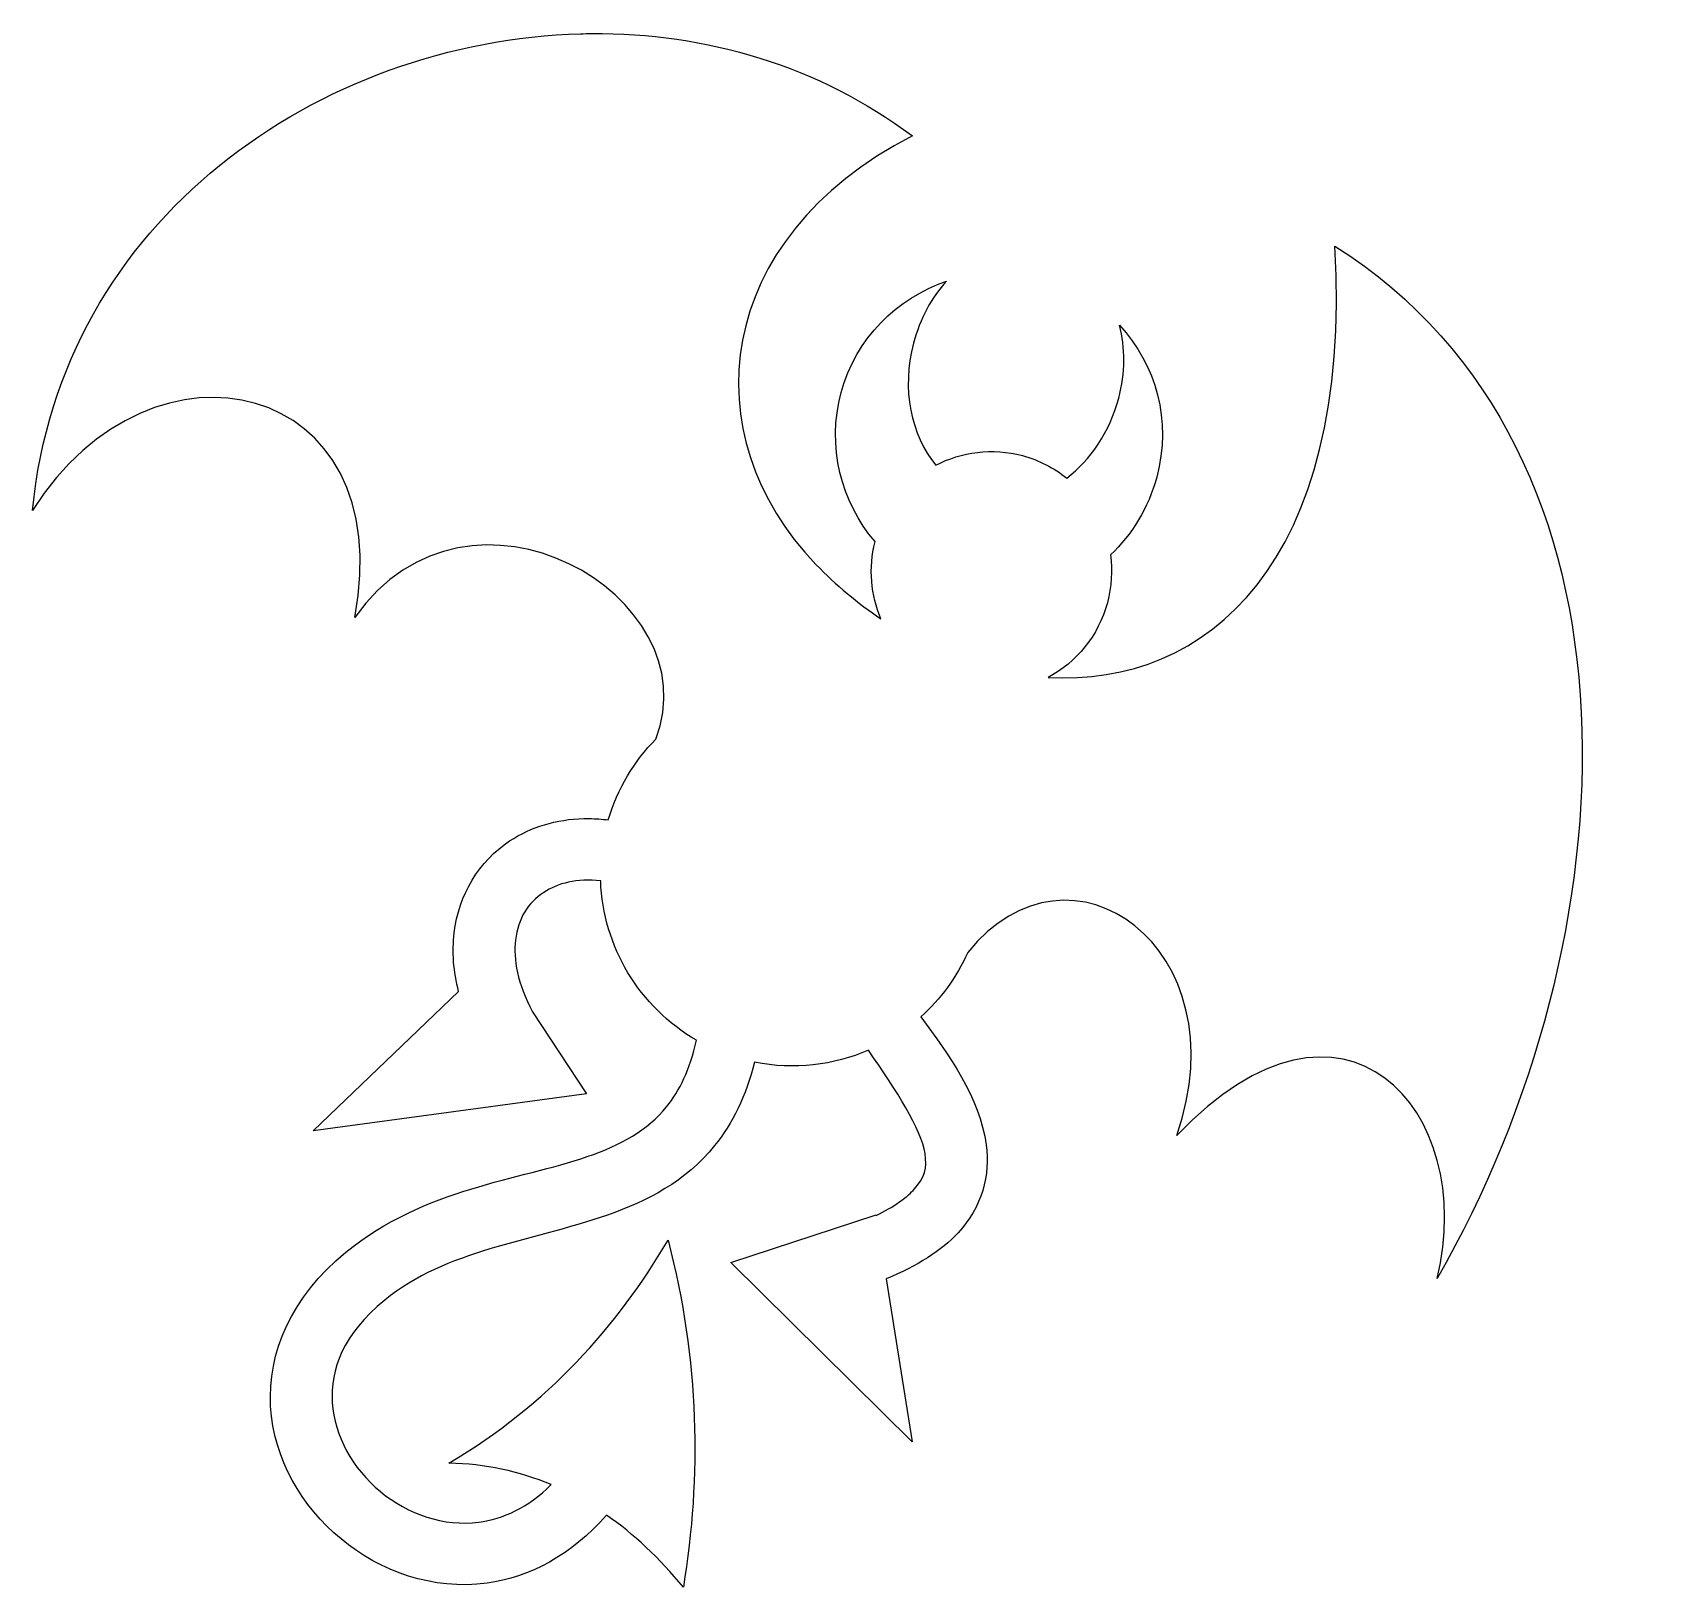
# Model space of a CAD drawing. Header units: centimetres. Extents: x -9.8 to 10.9, y -10 to 9.9.
import ezdxf

# ---------------------------------------------------------------- set-up
doc = ezdxf.new("R2010")
doc.units = ezdxf.units.CM
doc.header["$MEASUREMENT"] = 0
doc.layers.add('Layer 1', color=7, linetype='Continuous')

msp = doc.modelspace()

# ---------------------------------------------------------------- linework, layer by layer
at = {"layer": 'Layer 1'}
msp.add_open_spline([(-2.69875, 9.85018), (-2.74581, 9.84976), (-2.79266, 9.84883), (-2.83976, 9.84752), (-2.83976, 9.84752), (-6.15501, 9.75484), (-9.47852, 7.48718), (-9.83441, 3.76476), (-9.83441, 3.76476), (-8.30456, 6.19119), (-5.14424, 5.4347), (-5.72168, 2.39961), (-5.72168, 2.39961), (-4.2657, 4.46576), (-1.16754, 2.67623), (-1.87908, 0.84467), (-1.87908, 0.84467), (-2.15511, 0.56531), (-2.3676, 0.21595), (-2.48524, -0.18575), (-2.48524, -0.18575), (-2.56696, -0.1755), (-2.64826, -0.16973), (-2.72771, -0.16863), (-2.72771, -0.16863), (-2.75132, -0.16833), (-2.77422, -0.16812), (-2.79758, -0.16863), (-2.79758, -0.16863), (-3.148, -0.17597), (-3.47244, -0.27405), (-3.74509, -0.45453), (-3.74509, -0.45453), (-4.13274, -0.71133), (-4.39511, -1.13655), (-4.45267, -1.62739), (-4.45267, -1.62739), (-4.48063, -1.86593), (-4.46182, -2.11823), (-4.396, -2.37714), (-4.396, -2.37714), (-4.396, -2.37714), (-6.25139, -4.15351), (-6.25139, -4.15351), (-6.25139, -4.15351), (-6.25139, -4.15351), (-2.76326, -3.68039), (-2.76326, -3.68039), (-2.76326, -3.68039), (-2.76326, -3.68039), (-3.4525, -2.63547), (-3.4525, -2.63547), (-3.4525, -2.63547), (-3.45267, -2.63513), (-3.45233, -2.6345), (-3.4525, -2.6342), (-3.4525, -2.6342), (-3.64605, -2.27345), (-3.69847, -1.96179), (-3.66992, -1.71831), (-3.66992, -1.71831), (-3.63732, -1.43979), (-3.50896, -1.24244), (-3.31023, -1.11084), (-3.31023, -1.11084), (-3.13334, -0.99361), (-2.88277, -0.92796), (-2.58283, -0.96325), (-2.58283, -0.96325), (-2.55306, -1.80256), (-2.09073, -2.57508), (-1.35996, -2.99659), (-1.35996, -2.99659), (-1.44274, -3.37589), (-1.57696, -3.64273), (-1.74074, -3.84514), (-1.74074, -3.84514), (-1.98687, -4.14926), (-2.32337, -4.33336), (-2.75412, -4.48293), (-2.75412, -4.48293), (-3.61561, -4.78215), (-4.82777, -4.88015), (-5.83635, -5.70319), (-5.83635, -5.70319), (-6.53356, -6.27212), (-6.83598, -6.99539), (-6.79567, -7.66927), (-6.79567, -7.66927), (-6.7554, -8.34311), (-6.40035, -8.94612), (-5.89699, -9.36257), (-5.89699, -9.36257), (-5.39359, -9.77906), (-4.72556, -10.01904), (-4.03367, -9.92661), (-4.03367, -9.92661), (-3.4935, -9.8545), (-2.95653, -9.56945), (-2.50774, -9.0569), (-2.50774, -9.0569), (-2.15926, -9.29953), (-1.83305, -9.60749), (-1.52733, -9.97806), (-1.52733, -9.97806), (-1.29684, -8.56088), (-1.32113, -7.09251), (-1.72231, -5.54777), (-1.72231, -5.54777), (-2.37583, -6.65691), (-3.24837, -7.6393), (-4.5199, -8.39411), (-4.5199, -8.39411), (-4.05749, -8.40482), (-3.62299, -8.49784), (-3.21396, -8.6682), (-3.21396, -8.6682), (-3.51344, -8.9681), (-3.82991, -9.10548), (-4.13773, -9.14655), (-4.13773, -9.14655), (-4.58357, -9.20613), (-5.04118, -9.04914), (-5.39488, -8.7565), (-5.39488, -8.7565), (-5.74854, -8.46385), (-5.98367, -8.04546), (-6.00893, -7.62324), (-6.00893, -7.62324), (-6.03423, -7.20114), (-5.87779, -6.75382), (-5.33821, -6.3135), (-5.33821, -6.3135), (-4.55545, -5.67466), (-3.49648, -5.57556), (-2.49449, -5.22767), (-2.49449, -5.22767), (-1.99353, -5.0536), (-1.49903, -4.80051), (-1.12799, -4.34214), (-1.12799, -4.34214), (-0.89965, -4.05991), (-0.72697, -3.70878), (-0.61801, -3.2774), (-0.61801, -3.2774), (-0.11339, -3.37945), (0.39073, -3.31641), (0.83552, -3.1245), (0.83552, -3.1245), (1.19108, -3.64148), (1.51274, -4.12877), (1.55756, -4.44486), (1.55756, -4.44486), (1.58425, -4.63318), (1.56338, -4.74539), (1.4047, -4.91398), (1.4047, -4.91398), (1.31265, -5.01189), (1.15979, -5.12271), (0.93297, -5.23425), (0.93297, -5.23425), (0.93297, -5.23425), (0.9317, -5.22497), (0.9317, -5.22497), (0.9317, -5.22497), (0.9317, -5.22497), (-0.92116, -5.83514), (-0.92116, -5.83514), (-0.92116, -5.83514), (-0.92116, -5.83514), (1.39285, -8.12149), (1.39285, -8.12149), (1.39285, -8.12149), (1.39285, -8.12149), (1.06217, -6.04333), (1.06217, -6.04333), (1.06217, -6.04333), (1.46045, -5.87803), (1.7603, -5.68701), (1.97932, -5.45433), (1.97932, -5.45433), (2.28344, -5.1312), (2.39206, -4.70838), (2.33901, -4.33422), (2.33901, -4.33422), (2.25172, -3.71827), (1.86479, -3.19273), (1.50493, -2.69768), (1.50493, -2.69768), (1.75482, -2.47347), (1.96064, -2.19588), (2.10317, -1.87667), (2.10317, -1.87667), (3.40473, -0.25573), (5.60282, -1.81384), (4.77029, -4.21438), (4.77029, -4.21438), (6.89821, -1.97412), (8.61904, -3.88901), (8.09498, -6.0368), (8.09498, -6.0368), (10.58264, -1.71362), (10.94436, 4.50809), (6.78904, 7.13819), (6.78904, 7.13819), (7.01649, 3.06333), (5.13074, 1.51442), (3.12831, 1.63274), (3.12831, 1.63274), (3.48813, 1.8257), (3.7707, 2.16127), (3.88472, 2.58675), (3.88472, 2.58675), (3.93962, 2.79156), (3.95063, 2.99797), (3.92292, 3.19553), (3.92292, 3.19553), (4.19954, 3.45647), (4.40899, 3.79625), (4.51466, 4.19048), (4.51466, 4.19048), (4.70728, 4.90902), (4.50897, 5.61997), (4.03892, 6.12894), (4.03892, 6.12894), (4.11179, 5.83672), (4.1182, 5.52594), (4.02977, 5.19593), (4.02977, 5.19593), (3.91389, 4.76371), (3.66966, 4.40663), (3.36562, 4.17728), (3.36562, 4.17728), (3.20437, 4.30707), (3.01445, 4.40625), (2.80162, 4.46318), (2.80162, 4.46318), (2.41519, 4.5667), (2.02328, 4.51243), (1.69471, 4.34068), (1.69471, 4.34068), (1.38039, 4.72597), (1.25342, 5.31392), (1.41008, 5.89824), (1.41008, 5.89824), (1.49458, 6.21357), (1.63711, 6.47763), (1.83302, 6.69015), (1.83302, 6.69015), (1.19924, 6.47147), (0.67298, 5.966), (0.4863, 5.26968), (0.4863, 5.26968), (0.3016, 4.58049), (0.48765, 3.87468), (0.91991, 3.3655), (0.91991, 3.3655), (0.8322, 3.02529), (0.86648, 2.68154), (0.99497, 2.38113), (0.99497, 2.38113), (0.69967, 2.57827), (0.4198, 2.81082), (0.16481, 3.07555), (0.16481, 3.07555), (-1.42197, 4.72288), (-1.15758, 7.23171), (1.39561, 8.54288), (1.39561, 8.54288), (0.20571, 9.4376), (-1.23947, 9.86274), (-2.69865, 9.85009), (-2.69865, 9.85009), (-2.69865, 9.85009), (-2.69875, 9.85018), (-2.69875, 9.85018)], degree=3, knots=[0, 0, 0, 0, 0.01428571, 0.01428571, 0.01428571, 0.01428571, 0.02857143, 0.02857143, 0.02857143, 0.02857143, 0.04285714, 0.04285714, 0.04285714, 0.04285714, 0.05714286, 0.05714286, 0.05714286, 0.05714286, 0.07142857, 0.07142857, 0.07142857, 0.07142857, 0.08571429, 0.08571429, 0.08571429, 0.08571429, 0.1, 0.1, 0.1, 0.1, 0.11428571, 0.11428571, 0.11428571, 0.11428571, 0.12857143, 0.12857143, 0.12857143, 0.12857143, 0.14285714, 0.14285714, 0.14285714, 0.14285714, 0.15714286, 0.15714286, 0.15714286, 0.15714286, 0.17142857, 0.17142857, 0.17142857, 0.17142857, 0.18571429, 0.18571429, 0.18571429, 0.18571429, 0.2, 0.2, 0.2, 0.2, 0.21428571, 0.21428571, 0.21428571, 0.21428571, 0.22857143, 0.22857143, 0.22857143, 0.22857143, 0.24285714, 0.24285714, 0.24285714, 0.24285714, 0.25714286, 0.25714286, 0.25714286, 0.25714286, 0.27142857, 0.27142857, 0.27142857, 0.27142857, 0.28571429, 0.28571429, 0.28571429, 0.28571429, 0.3, 0.3, 0.3, 0.3, 0.31428571, 0.31428571, 0.31428571, 0.31428571, 0.32857143, 0.32857143, 0.32857143, 0.32857143, 0.34285714, 0.34285714, 0.34285714, 0.34285714, 0.35714286, 0.35714286, 0.35714286, 0.35714286, 0.37142857, 0.37142857, 0.37142857, 0.37142857, 0.38571429, 0.38571429, 0.38571429, 0.38571429, 0.4, 0.4, 0.4, 0.4, 0.41428571, 0.41428571, 0.41428571, 0.41428571, 0.42857143, 0.42857143, 0.42857143, 0.42857143, 0.44285714, 0.44285714, 0.44285714, 0.44285714, 0.45714286, 0.45714286, 0.45714286, 0.45714286, 0.47142857, 0.47142857, 0.47142857, 0.47142857, 0.48571429, 0.48571429, 0.48571429, 0.48571429, 0.5, 0.5, 0.5, 0.5, 0.51428571, 0.51428571, 0.51428571, 0.51428571, 0.52857143, 0.52857143, 0.52857143, 0.52857143, 0.54285714, 0.54285714, 0.54285714, 0.54285714, 0.55714286, 0.55714286, 0.55714286, 0.55714286, 0.57142857, 0.57142857, 0.57142857, 0.57142857, 0.58571429, 0.58571429, 0.58571429, 0.58571429, 0.6, 0.6, 0.6, 0.6, 0.61428571, 0.61428571, 0.61428571, 0.61428571, 0.62857143, 0.62857143, 0.62857143, 0.62857143, 0.64285714, 0.64285714, 0.64285714, 0.64285714, 0.65714286, 0.65714286, 0.65714286, 0.65714286, 0.67142857, 0.67142857, 0.67142857, 0.67142857, 0.68571429, 0.68571429, 0.68571429, 0.68571429, 0.7, 0.7, 0.7, 0.7, 0.71428571, 0.71428571, 0.71428571, 0.71428571, 0.72857143, 0.72857143, 0.72857143, 0.72857143, 0.74285714, 0.74285714, 0.74285714, 0.74285714, 0.75714286, 0.75714286, 0.75714286, 0.75714286, 0.77142857, 0.77142857, 0.77142857, 0.77142857, 0.78571429, 0.78571429, 0.78571429, 0.78571429, 0.8, 0.8, 0.8, 0.8, 0.81428571, 0.81428571, 0.81428571, 0.81428571, 0.82857143, 0.82857143, 0.82857143, 0.82857143, 0.84285714, 0.84285714, 0.84285714, 0.84285714, 0.85714286, 0.85714286, 0.85714286, 0.85714286, 0.87142857, 0.87142857, 0.87142857, 0.87142857, 0.88571429, 0.88571429, 0.88571429, 0.88571429, 0.9, 0.9, 0.9, 0.9, 0.91428571, 0.91428571, 0.91428571, 0.91428571, 0.92857143, 0.92857143, 0.92857143, 0.92857143, 0.94285714, 0.94285714, 0.94285714, 0.94285714, 0.95714286, 0.95714286, 0.95714286, 0.95714286, 0.97142857, 0.97142857, 0.97142857, 0.97142857, 1, 1, 1, 1], dxfattribs=at)

doc.saveas('drawing.dxf')
